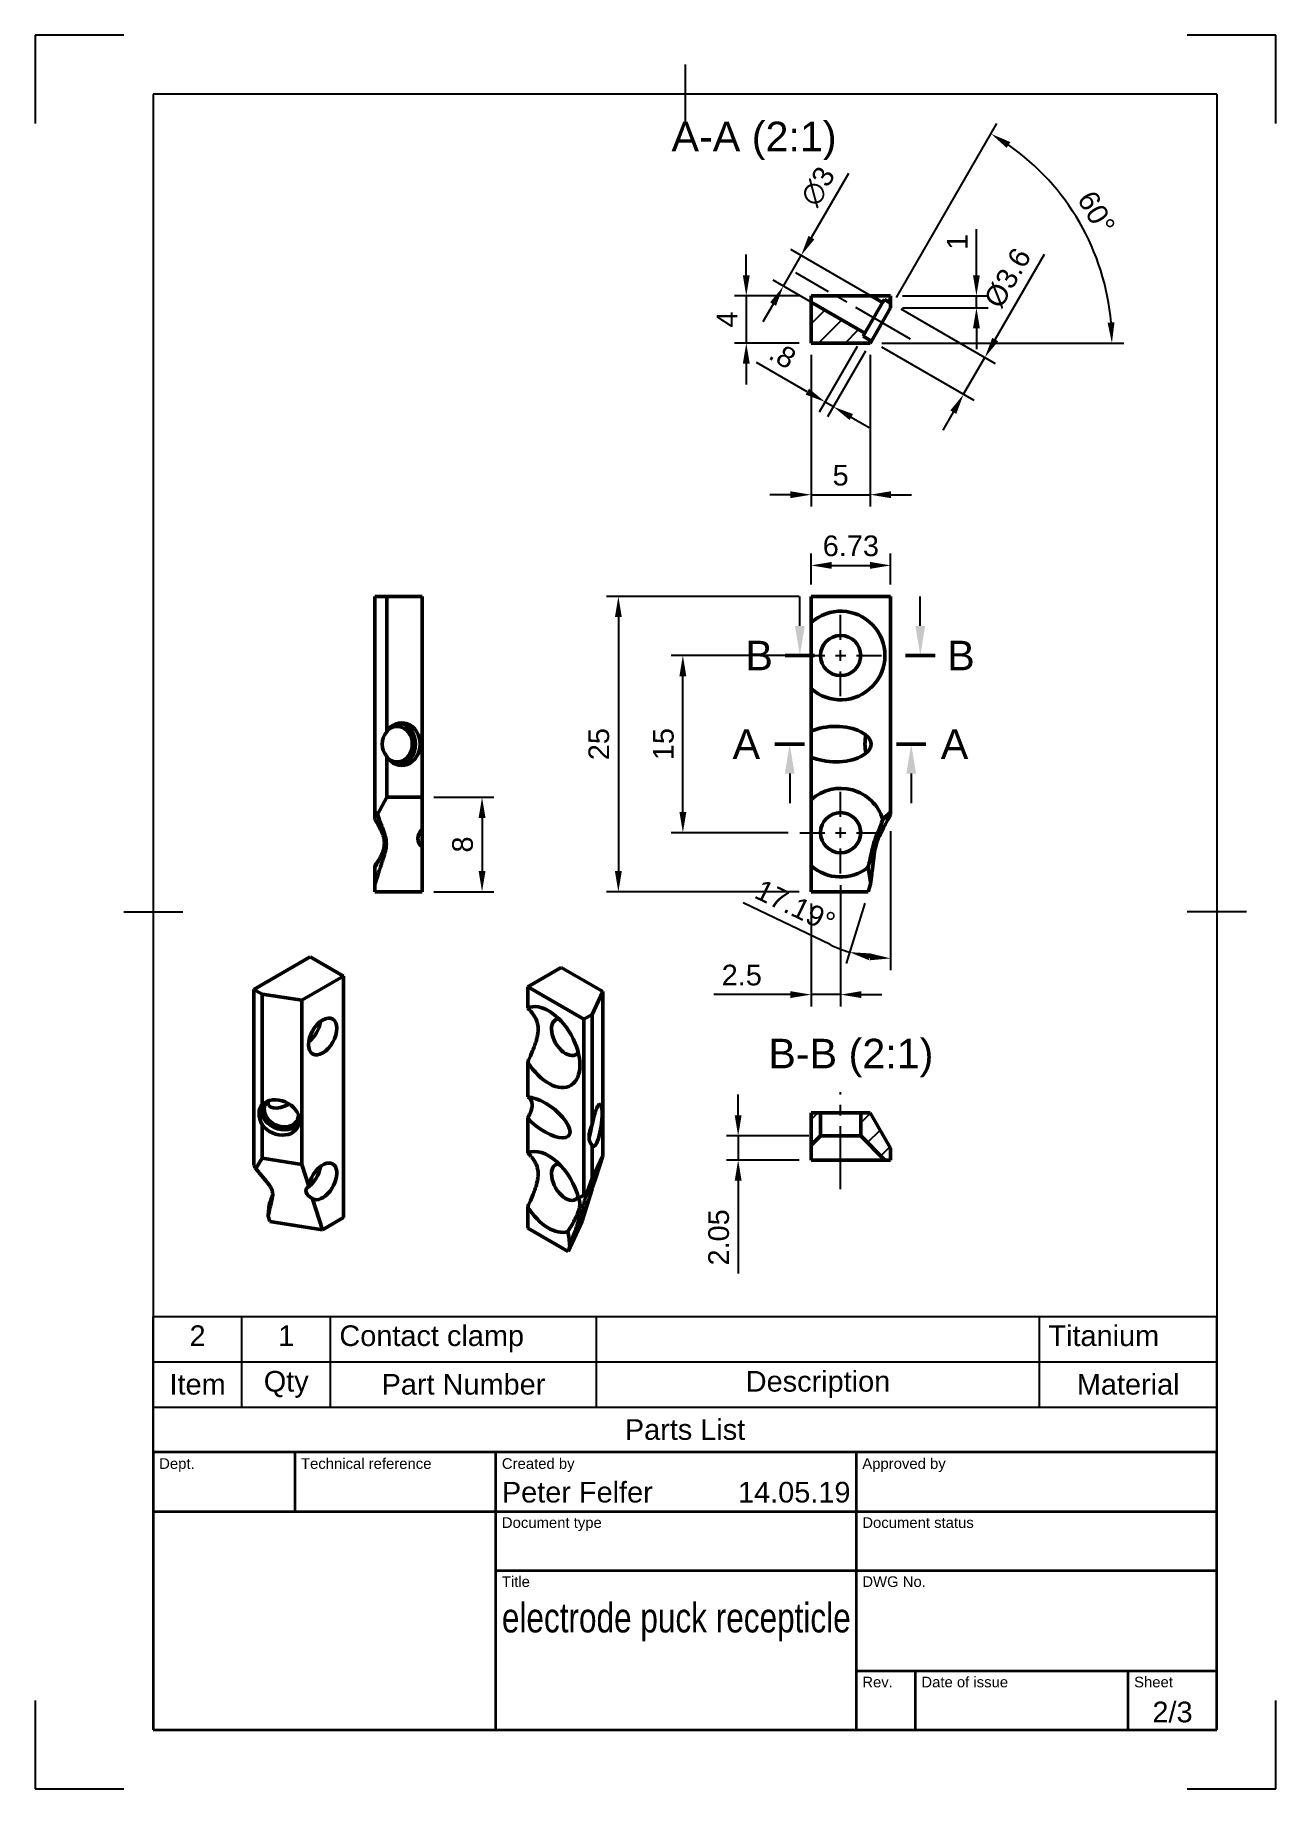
# Model space of a CAD drawing. Header units: millimetres. Extents: x 0 to 210, y 0 to 297.
import ezdxf
from ezdxf.enums import TextEntityAlignment as Align

# ---------------------------------------------------------------- set-up
doc = ezdxf.new("R2010")
doc.units = ezdxf.units.MM
doc.header["$LTSCALE"] = 0.75
doc.linetypes.add('CENTER2', pattern=[28.575, 19.05, -3.175, 3.175, -3.175])
for name, color, linetype, lineweight in [('Border', 7, 'Continuous', 25), ('FD_Dimensions', 7, 'Continuous', 25), ('Hatching', 7, 'Continuous', 25), ('Parts Lists', 7, 'Continuous', 25), ('Section Lines', 7, 'Continuous', 25), ('Smart Centers', 7, 'CENTER2', 25), ('TitleBlock', 7, 'Continuous', 35), ('View Labels', 7, 'Continuous', 25), ('Visible', 7, 'Continuous', 50), ('Visible Narrow', 7, 'Continuous', 25)]:
    doc.layers.add(name, color=color, linetype=linetype, lineweight=lineweight)
doc.styles.add('FusionTitle', font='')
doc.styles.get("Standard").update_dxf_attribs({"font": 'arial.ttf'})
doc.styles.get('FusionTitle').set_extended_font_data('Arial Unicode MS')
doc.dimstyles.new('Dim-ISO-25', dxfattribs={"dimtxt": 3.5, "dimasz": 3.5, "dimexe": 2, "dimexo": 2, "dimgap": 1.5, "dimtad": 1, "dimzin": 12, "dimdsep": 46, "dimtxsty": 'Standard', "dimcen": 0, "dimazin": 3, "dimtp": 0.1, "dimtm": 0.1, "dimtfac": 0.714, "dimtmove": 0, "dimatfit": 3, "dimfxl": 1, "dimtzin": 12, "dimarcsym": 0})

# ---------------------------------------------------------------- blocks, each defined once
blk = doc.blocks.new('ISO_TITLEBLOCK')
at = {"layer": 'TitleBlock'}
for p, q in [((0, 47), (-180, 47)), ((-180, 47), (-180, 0)), ((-156, 37), (-156, 47)), ((-122, 0), (-122, 47)), ((-61, 0), (-61, 47)), ((0, 0), (0, 47)), ((-180, 37), (0, 37)), ((-122, 27), (0, 27)), ((-61, 10), (0, 10)), ((-51, 0), (-51, 10)), ((-15, 0), (-15, 10)), ((-180, 0), (0, 0))]:
    blk.add_line(p, q, dxfattribs=at)
at = {"layer": 'TitleBlock', "style": 'FusionTitle'}
for s, p in [('Dept.', (-179, 46)), ('Technical reference', (-155, 46)), ('Created by', (-121, 46)), ('Approved by', (-60, 46)), ('Document type', (-121, 36)), ('Document status', (-60, 36)), ('Title', (-121, 26)), ('DWG No.', (-60, 26)), ('Rev.', (-60, 9)), ('Date of issue', (-50, 9)), ('Sheet', (-14, 9))]:
    blk.add_text(s, height=1.8, dxfattribs=at).set_placement(p, align=Align.TOP_LEFT)
for tag, p, height in [('DEPT', (-179, 38.5), 3.5), ('TECHNICAL_REFERENCE', (-155, 38.5), 3.5), ('CREATED_BY', (-121, 38.5), 3.5), ('APPROVED_BY', (-60, 38.5), 3.5), ('DOCUMENT_TYPE', (-121, 28.5), 3.5), ('DOCUMENT_STATUS', (-60, 28.5), 3.5), ('TITLE_1', (-121, 16.5), 5), ('TITLE_2', (-121, 9), 5), ('TITLE_3', (-121, 1.5), 5), ('DATE_OF_ISSUE', (-50, 1.5), 3.5)]:
    blk.add_attdef(tag, p, '', height=height, dxfattribs=at)
for tag, p in [('CREATED_DATE', (-62, 38.5)), ('APPROVED_DATE', (-1, 38.5))]:
    blk.add_attdef(tag, text='', height=3.5, dxfattribs=at).set_placement(p, align=Align.RIGHT)
for tag, height, p in [('DRAWING_NUMBER', 5, (-30.5, 16.6)), ('REV', 3.5, (-56, 3.1)), ('SHEET', 3.5, (-7.5, 3.1))]:
    blk.add_attdef(tag, text='', height=height, dxfattribs=at).set_placement(p, align=Align.MIDDLE)
blk = doc.blocks.new('ISO_A4(P)_SHEET')
at = {"layer": 'Border'}
for p, q in [((15, 297), (0, 297)), ((0, 297), (0, 282)), ((210, 297), (195, 297)), ((210, 282), (210, 297)), ((110, 292), (110, 282)), ((200, 287), (20, 287)), ((20, 287), (20, 10)), ((200, 287), (200, 10)), ((15, 148.5), (25, 148.5)), ((205, 148.5), (195, 148.5)), ((0, 15), (0, 0)), ((210, 0), (210, 15)), ((20, 10), (200, 10)), ((0, 0), (15, 0)), ((195, 0), (210, 0))]:
    blk.add_line(p, q, dxfattribs=at)
blk = doc.blocks.new('*T9')
at = {"layer": 'Parts Lists', "color": 0, "linetype": 'ByBlock', "lineweight": -2, "transparency": 16777216}
for p, q in [((0, 23), (180, 23)), ((0, 0), (0, 23)), ((15, 7.666667), (15, 23)), ((30, 7.666667), (30, 23)), ((75, 7.666667), (75, 23)), ((150, 7.666667), (150, 23)), ((180, 0), (180, 23)), ((0, 15.333333), (180, 15.333333)), ((0, 7.666667), (180, 7.666667)), ((0, 0), (180, 0))]:
    blk.add_line(p, q, dxfattribs=at)
at = {"layer": 'Parts Lists', "color": 0, "transparency": 16777216, "char_height": 3.5}
for s, insert, width, attachment_point in [('2', (7.5, 21.5), 12, 2), ('1', (22.5, 21.5), 12, 2), ('Contact clamp', (31.5, 21.5), 42, 1), ('Titanium', (151.5, 21.5), 27, 1), ('Item', (7.5, 11.5), 12, 5), ('Qty', (22.5, 11.5), 12, 5), ('Part Number', (52.5, 11.5), 42, 5), ('Description', (112.5, 11.5), 72, 5), ('Material', (165, 11.5), 27, 5), ('Parts List', (90, 3.833333), 177, 5)]:
    blk.add_mtext(s, dxfattribs=dict(at, insert=insert, width=width, attachment_point=attachment_point))
blk = doc.blocks.new('*U10')
at = {"layer": 'Smart Centers', "color": 0, "ltscale": 0.75, "transparency": 16777216}
blk.add_line((9.007432, -5.200443), (-10.420875, 6.016495), dxfattribs=at)
blk = doc.blocks.new('*D29')
at = {"layer": 'Defpoints', "color": 0, "transparency": 16777216}
for p in [(144.796201, 252.838831), (159.313859, 252.838831), (144.796201, 250.838831)]:
    blk.add_point(p, dxfattribs=at)
at = {"layer": 'FD_Dimensions', "lineweight": -2, "transparency": 16777216}
for p, q in [((159.313859, 256.338831), (159.313859, 264.128053)), ((146.796201, 252.838831), (161.313859, 252.838831)), ((159.313859, 250.838831), (159.313859, 252.838831)), ((146.796201, 250.838831), (161.313859, 250.838831)), ((159.313859, 247.338831), (159.313859, 243.838831))]:
    blk.add_line(p, q, dxfattribs=at)
at = {"layer": 'FD_Dimensions', "transparency": 16777216}
for points in [[(158.730526, 256.338831), (159.897192, 256.338831), (159.313859, 252.838831)], [(158.730526, 247.338831), (159.897192, 247.338831), (159.313859, 250.838831)]]:
    blk.add_solid(points, dxfattribs=at)
at = {"layer": 'FD_Dimensions', "color": 0, "transparency": 16777216, "insert": (156.056697, 261.983442), "char_height": 3.5, "attachment_point": 5, "rotation": 90}
blk.add_mtext('1', dxfattribs=at)
blk = doc.blocks.new('*D30')
at = {"layer": 'Defpoints', "color": 0, "transparency": 16777216}
for p in [(131.332099, 252.838831), (120.363119, 244.838831), (131.332099, 244.838831)]:
    blk.add_point(p, dxfattribs=at)
at = {"layer": 'FD_Dimensions', "lineweight": -2, "transparency": 16777216}
for p, q in [((120.363119, 256.338831), (120.363119, 259.838831)), ((129.332099, 252.838831), (118.363119, 252.838831)), ((120.363119, 252.838831), (120.363119, 244.838831)), ((129.332099, 244.838831), (118.363119, 244.838831)), ((120.363119, 241.338831), (120.363119, 237.838831))]:
    blk.add_line(p, q, dxfattribs=at)
at = {"layer": 'FD_Dimensions', "transparency": 16777216}
for points in [[(119.779786, 256.338831), (120.946452, 256.338831), (120.363119, 252.838831)], [(119.779786, 241.338831), (120.946452, 241.338831), (120.363119, 244.838831)]]:
    blk.add_solid(points, dxfattribs=at)
at = {"layer": 'FD_Dimensions', "color": 0, "transparency": 16777216, "insert": (117.113119, 248.838831), "char_height": 3.5, "attachment_point": 5, "rotation": 90}
blk.add_mtext('4', dxfattribs=at)
blk = doc.blocks.new('*D31')
at = {"layer": 'Defpoints', "color": 0, "transparency": 16777216}
for p in [(129.643135, 259.670361), (143.446459, 251.701009), (140.446459, 246.504856)]:
    blk.add_point(p, dxfattribs=at)
at = {"layer": 'FD_Dimensions', "lineweight": -2, "transparency": 16777216}
for p, q in [((131.393135, 262.70145), (137.694295, 273.615378)), ((126.643135, 254.474209), (129.643135, 259.670361)), ((141.714408, 252.701009), (127.911085, 260.670361)), ((138.714408, 247.504856), (124.911085, 255.474209)), ((124.893135, 251.44312), (123.143135, 248.412031))]:
    blk.add_line(p, q, dxfattribs=at)
at = {"layer": 'FD_Dimensions', "transparency": 16777216}
for points in [[(130.887954, 262.993117), (131.898317, 262.409783), (129.643135, 259.670361)], [(124.387954, 251.734786), (125.398317, 251.151453), (126.643135, 254.474209)]]:
    blk.add_solid(points, dxfattribs=at)
at = {"layer": 'FD_Dimensions', "color": 0, "transparency": 16777216, "insert": (132.487314, 271.366404), "char_height": 3.5, "attachment_point": 5, "rotation": 59.99998843}
blk.add_mtext('∅3', dxfattribs=at)
blk = doc.blocks.new('*D32')
at = {"layer": 'Defpoints', "color": 0, "transparency": 16777216}
for p in [(144.796201, 251.614555), (141.532099, 245.185241), (160.745515, 242.406214)]:
    blk.add_point(p, dxfattribs=at)
at = {"layer": 'FD_Dimensions', "lineweight": -2, "transparency": 16777216}
for p, q in [((162.495515, 245.437303), (170.834362, 259.88061)), ((146.528252, 250.614555), (162.477566, 241.406214)), ((143.26415, 244.185241), (158.877566, 235.170831)), ((157.145515, 236.170831), (160.745515, 242.406214)), ((155.395515, 233.139742), (153.645515, 230.108653))]:
    blk.add_line(p, q, dxfattribs=at)
at = {"layer": 'FD_Dimensions', "transparency": 16777216}
for points in [[(161.990334, 245.72897), (163.000696, 245.145636), (160.745515, 242.406214)], [(154.890334, 233.431409), (155.900696, 232.848075), (157.145515, 236.170831)]]:
    blk.add_solid(points, dxfattribs=at)
at = {"layer": 'FD_Dimensions', "color": 0, "transparency": 16777216, "insert": (164.608537, 255.866946), "char_height": 3.5, "attachment_point": 5, "rotation": 59.99998843}
blk.add_mtext('%%C3.6', dxfattribs=at)
blk = doc.blocks.new('*D33')
at = {"layer": 'Defpoints', "color": 0, "transparency": 16777216}
for p in [(140.146459, 245.985241), (141.532099, 245.185241), (133.725, 234.862949)]:
    blk.add_point(p, dxfattribs=at)
at = {"layer": 'FD_Dimensions', "lineweight": -2, "transparency": 16777216}
for p, q in [((139.146459, 244.25319), (132.725, 233.130898)), ((130.693911, 236.612949), (122.103955, 241.572362)), ((140.532099, 243.45319), (134.110641, 232.330898)), ((135.110641, 234.062949), (133.725, 234.862949)), ((138.14173, 232.312949), (141.172819, 230.562949))]:
    blk.add_line(p, q, dxfattribs=at)
at = {"layer": 'FD_Dimensions', "transparency": 16777216}
for points in [[(130.985578, 237.11813), (130.402245, 236.107767), (133.725, 234.862949)], [(138.433396, 232.81813), (137.850063, 231.807767), (135.110641, 234.062949)]]:
    blk.add_solid(points, dxfattribs=at)
at = {"layer": 'FD_Dimensions', "color": 0, "transparency": 16777216, "insert": (126.526892, 242.814286), "char_height": 3.5, "attachment_point": 5, "rotation": 329.99998843}
blk.add_mtext('.8', dxfattribs=at)
blk = doc.blocks.new('*D34')
at = {"layer": 'Defpoints', "color": 0, "transparency": 16777216}
for p in [(131.332099, 244.838831), (141.332099, 244.838831), (141.332099, 219.163782)]:
    blk.add_point(p, dxfattribs=at)
at = {"layer": 'FD_Dimensions', "lineweight": -2, "transparency": 16777216}
for p, q in [((131.332099, 242.838831), (131.332099, 217.163782)), ((141.332099, 242.838831), (141.332099, 217.163782)), ((127.832099, 219.163782), (124.332099, 219.163782)), ((131.332099, 219.163782), (141.332099, 219.163782)), ((144.832099, 219.163782), (148.332099, 219.163782))]:
    blk.add_line(p, q, dxfattribs=at)
at = {"layer": 'FD_Dimensions', "transparency": 16777216}
for points in [[(127.832099, 219.747115), (127.832099, 218.580448), (131.332099, 219.163782)], [(144.832099, 219.747115), (144.832099, 218.580448), (141.332099, 219.163782)]]:
    blk.add_solid(points, dxfattribs=at)
at = {"layer": 'FD_Dimensions', "color": 0, "transparency": 16777216, "insert": (136.332099, 222.443625), "char_height": 3.5, "attachment_point": 5}
blk.add_mtext('5', dxfattribs=at)
blk = doc.blocks.new('*D35')
at = {"layer": 'Defpoints', "color": 0, "transparency": 16777216}
for p in [(179.77959, 258.832573), (144.796201, 250.838831), (131.332099, 244.838831), (141.332099, 244.838831), (141.532099, 245.185241)]:
    blk.add_point(p, dxfattribs=at)
at = {"layer": 'FD_Dimensions', "lineweight": -2, "transparency": 16777216}
for p, q in [((145.796201, 252.570882), (162.789582, 282.00428)), ((143.332099, 244.838831), (184.247064, 244.838831))]:
    blk.add_line(p, q, dxfattribs=at)
blk.add_arc((141.332099, 244.838831), 40.914965, 4.902764, 55.097236, dxfattribs=at)
at = {"layer": 'FD_Dimensions', "transparency": 16777216}
for points in [[(164.430039, 277.901942), (165.056054, 278.88643), (161.789582, 280.27223)], [(182.680163, 248.360578), (181.514564, 248.310678), (182.247064, 244.838831)]]:
    blk.add_solid(points, dxfattribs=at)
at = {"layer": 'FD_Dimensions', "color": 0, "transparency": 16777216, "insert": (179.612128, 266.939816), "char_height": 3.5, "attachment_point": 5, "rotation": 300.00001157}
blk.add_mtext('60°', dxfattribs=at)
blk = doc.blocks.new('*D36')
at = {"layer": 'Defpoints', "color": 0, "transparency": 16777216}
for p in [(144.796201, 207.195106), (131.332099, 201.931725), (144.796201, 201.931725)]:
    blk.add_point(p, dxfattribs=at)
at = {"layer": 'FD_Dimensions', "lineweight": -2, "transparency": 16777216}
for p, q in [((131.332099, 203.931725), (131.332099, 209.195106)), ((144.796201, 203.931725), (144.796201, 209.195106)), ((134.832099, 207.195106), (141.296201, 207.195106))]:
    blk.add_line(p, q, dxfattribs=at)
at = {"layer": 'FD_Dimensions', "transparency": 16777216}
for points in [[(134.832099, 207.778439), (134.832099, 206.611772), (131.332099, 207.195106)], [(141.296201, 207.778439), (141.296201, 206.611772), (144.796201, 207.195106)]]:
    blk.add_solid(points, dxfattribs=at)
at = {"layer": 'FD_Dimensions', "color": 0, "transparency": 16777216, "insert": (138.06415, 210.483305), "char_height": 3.5, "attachment_point": 5}
blk.add_mtext('6.73', dxfattribs=at)
blk = doc.blocks.new('*D37')
at = {"layer": 'Defpoints', "color": 0, "transparency": 16777216}
for p in [(131.332099, 201.931725), (98.713443, 151.931725), (131.332099, 151.931725)]:
    blk.add_point(p, dxfattribs=at)
at = {"layer": 'FD_Dimensions', "lineweight": -2, "transparency": 16777216}
for p, q in [((129.332099, 201.931725), (96.713443, 201.931725)), ((98.713443, 198.431725), (98.713443, 155.431725)), ((129.332099, 151.931725), (96.713443, 151.931725))]:
    blk.add_line(p, q, dxfattribs=at)
at = {"layer": 'FD_Dimensions', "transparency": 16777216}
for points in [[(98.13011, 198.431725), (99.296776, 198.431725), (98.713443, 201.931725)], [(98.13011, 155.431725), (99.296776, 155.431725), (98.713443, 151.931725)]]:
    blk.add_solid(points, dxfattribs=at)
at = {"layer": 'FD_Dimensions', "color": 0, "transparency": 16777216, "insert": (95.426437, 176.931725), "char_height": 3.5, "attachment_point": 5, "rotation": 90}
blk.add_mtext('25', dxfattribs=at)
blk = doc.blocks.new('*U20')
at = {"layer": 'Smart Centers', "color": 0, "ltscale": 0.75, "transparency": 16777216}
for p, q in [((0, 2.678906), (0, 6.9)), ((-6.9, 0), (-2.678906, 0)), ((2.678906, 0), (6.9, 0)), ((0, -6.9), (0, -2.678906))]:
    blk.add_line(p, q, dxfattribs=at)
at = {"layer": 'Smart Centers', "color": 0, "linetype": 'Continuous', "ltscale": 0.75, "transparency": 16777216}
for p, q in [((-0.892969, 0), (0.892969, 0)), ((0, -0.892969), (0, 0.892969))]:
    blk.add_line(p, q, dxfattribs=at)
blk = doc.blocks.new('*U21')
at = {"layer": 'Smart Centers', "color": 0, "ltscale": 0.75, "transparency": 16777216}
for p, q in [((0, 2.678906), (0, 6.9)), ((-6.9, 0), (-2.678906, 0)), ((2.678906, 0), (6.9, 0)), ((0, -6.9), (0, -2.678906))]:
    blk.add_line(p, q, dxfattribs=at)
at = {"layer": 'Smart Centers', "color": 0, "linetype": 'Continuous', "ltscale": 0.75, "transparency": 16777216}
for p, q in [((-0.892969, 0), (0.892969, 0)), ((0, -0.892969), (0, 0.892969))]:
    blk.add_line(p, q, dxfattribs=at)
blk = doc.blocks.new('*D38')
at = {"layer": 'Defpoints', "color": 0, "transparency": 16777216}
for p in [(136.332099, 155.031725), (131.332099, 151.931725), (131.332099, 134.509145)]:
    blk.add_point(p, dxfattribs=at)
at = {"layer": 'FD_Dimensions', "lineweight": -2, "transparency": 16777216}
for p, q in [((136.332099, 153.031725), (136.332099, 132.509145)), ((131.332099, 149.931725), (131.332099, 132.509145)), ((127.832099, 134.509145), (114.87405, 134.509145)), ((136.332099, 134.509145), (131.332099, 134.509145)), ((139.832099, 134.509145), (143.332099, 134.509145))]:
    blk.add_line(p, q, dxfattribs=at)
at = {"layer": 'FD_Dimensions', "transparency": 16777216}
for points in [[(127.832099, 135.092479), (127.832099, 133.925812), (131.332099, 134.509145)], [(139.832099, 135.092479), (139.832099, 133.925812), (136.332099, 134.509145)]]:
    blk.add_solid(points, dxfattribs=at)
at = {"layer": 'FD_Dimensions', "color": 0, "transparency": 16777216, "insert": (119.603075, 137.796151), "char_height": 3.5, "attachment_point": 5}
blk.add_mtext('2.5', dxfattribs=at)
blk = doc.blocks.new('*D39')
at = {"layer": 'Defpoints', "color": 0, "transparency": 16777216}
for p in [(109.633109, 191.931725), (129.432099, 191.931725), (129.432099, 161.931725)]:
    blk.add_point(p, dxfattribs=at)
at = {"layer": 'FD_Dimensions', "lineweight": -2, "transparency": 16777216}
for p, q in [((127.432099, 191.931725), (107.633109, 191.931725)), ((109.633109, 165.431725), (109.633109, 188.431725)), ((127.432099, 161.931725), (107.633109, 161.931725))]:
    blk.add_line(p, q, dxfattribs=at)
at = {"layer": 'FD_Dimensions', "transparency": 16777216}
for points in [[(109.049776, 188.431725), (110.216443, 188.431725), (109.633109, 191.931725)], [(109.049776, 165.431725), (110.216443, 165.431725), (109.633109, 161.931725)]]:
    blk.add_solid(points, dxfattribs=at)
at = {"layer": 'FD_Dimensions', "color": 0, "transparency": 16777216, "insert": (106.346104, 176.931725), "char_height": 3.5, "attachment_point": 5, "rotation": 90}
blk.add_mtext('15', dxfattribs=at)
blk = doc.blocks.new('*U24')
at = {"layer": 'Smart Centers', "color": 0, "ltscale": 0.75, "transparency": 16777216}
blk.add_line((0, -10.999176), (0, 5.45), dxfattribs=at)
blk = doc.blocks.new('*D40')
at = {"layer": 'Defpoints', "color": 0, "transparency": 16777216}
for p in [(132.932099, 110.587431), (118.991284, 106.487431), (131.332099, 106.487431)]:
    blk.add_point(p, dxfattribs=at)
at = {"layer": 'FD_Dimensions', "lineweight": -2, "transparency": 16777216}
for p, q in [((118.991284, 114.087431), (118.991284, 117.587431)), ((130.932099, 110.587431), (116.991284, 110.587431)), ((118.991284, 110.587431), (118.991284, 106.487431)), ((129.332099, 106.487431), (116.991284, 106.487431)), ((118.991284, 102.987431), (118.991284, 87.310078))]:
    blk.add_line(p, q, dxfattribs=at)
at = {"layer": 'FD_Dimensions', "transparency": 16777216}
for points in [[(118.40795, 114.087431), (119.574617, 114.087431), (118.991284, 110.587431)], [(118.40795, 102.987431), (119.574617, 102.987431), (118.991284, 106.487431)]]:
    blk.add_solid(points, dxfattribs=at)
at = {"layer": 'FD_Dimensions', "color": 0, "transparency": 16777216, "insert": (115.704278, 93.398755), "char_height": 3.5, "attachment_point": 5, "rotation": 90}
blk.add_mtext('2.05', dxfattribs=at)
blk = doc.blocks.new('*D41')
at = {"layer": 'Defpoints', "color": 0, "transparency": 16777216}
for p in [(144.796201, 201.931725), (144.796201, 165.486188), (141.000484, 151.931725), (141.40435, 153.237041), (142.444196, 140.762733)]:
    blk.add_point(p, dxfattribs=at)
at = {"layer": 'FD_Dimensions', "lineweight": -2, "transparency": 16777216}
for p, q in [((144.796201, 162.199674), (144.796201, 138.645012)), ((134.576475, 142.977532), (119.860051, 150.064367)), ((140.409331, 150.021087), (137.242837, 139.78682))]:
    blk.add_line(p, q, dxfattribs=at)
for start, end in [(244.286414, 252.807876), (261.329339, 261.478538)]:
    blk.add_arc((144.796201, 164.199674), 23.554663, start, end, dxfattribs=at)
at = {"layer": 'FD_Dimensions', "transparency": 16777216}
for points in [[(141.114686, 140.345674), (141.375767, 141.482752), (137.833991, 141.697458)], [(141.349213, 141.486766), (141.262535, 140.323324), (144.796201, 140.645012)]]:
    blk.add_solid(points, dxfattribs=at)
at = {"layer": 'FD_Dimensions', "color": 0, "transparency": 16777216, "insert": (128.644405, 149.482456), "char_height": 3.5, "attachment_point": 5, "rotation": 334.28639624}
blk.add_mtext('17.19°', dxfattribs=at)
blk = doc.blocks.new('*D42')
at = {"layer": 'Defpoints', "color": 0, "transparency": 16777216}
for p in [(65.50921, 167.931725), (65.50921, 151.931725), (75.647291, 151.931725)]:
    blk.add_point(p, dxfattribs=at)
at = {"layer": 'FD_Dimensions', "lineweight": -2, "transparency": 16777216}
for p, q in [((67.50921, 167.931725), (77.647291, 167.931725)), ((75.647291, 164.431725), (75.647291, 155.431725)), ((67.50921, 151.931725), (77.647291, 151.931725))]:
    blk.add_line(p, q, dxfattribs=at)
at = {"layer": 'FD_Dimensions', "transparency": 16777216}
for points in [[(75.063958, 164.431725), (76.230625, 164.431725), (75.647291, 167.931725)], [(75.063958, 155.431725), (76.230625, 155.431725), (75.647291, 151.931725)]]:
    blk.add_solid(points, dxfattribs=at)
at = {"layer": 'FD_Dimensions', "color": 0, "transparency": 16777216, "insert": (72.360286, 159.931725), "char_height": 3.5, "attachment_point": 5, "rotation": 90}
blk.add_mtext('8', dxfattribs=at)

msp = doc.modelspace()

# ---------------------------------------------------------------- hatches: boundary and pattern name
at = {"layer": 'Hatching'}
h = msp.add_hatch(dxfattribs=at)
h.set_pattern_fill('ANSI31', color=256, style=0)
h.paths.add_polyline_path([(144.796, 252.839), (141.476, 252.839), (143.446, 251.701), (143.746, 252.221), (144.796, 251.615)], flags=0)
h.paths.add_polyline_path([(141.532, 245.185), (140.146, 245.985), (140.446, 246.505), (131.332, 251.767), (131.332, 244.839), (141.332, 244.839)], flags=0)
h = msp.add_hatch(dxfattribs=at)
h.set_pattern_fill('ANSI31', color=256, style=0)
h.paths.add_polyline_path([(143.832, 106.487), (144.796, 106.487), (144.796, 108.487), (141.332, 114.487), (139.732, 114.487), (139.732, 110.587)], flags=0)
h.paths.add_polyline_path([(131.332, 114.487), (131.332, 108.987), (132.932, 110.587), (132.932, 114.487)], flags=0)

# ---------------------------------------------------------------- linework, layer by layer
at = {"layer": 'Section Lines'}
for p, q in [((129.432, 196.932), (129.432, 201.932)), ((149.814, 196.932), (149.814, 201.932)), ((127.709, 171.932), (127.709, 166.932)), ((148.275, 171.932), (148.275, 166.932))]:
    msp.add_line(p, q, dxfattribs=at)
at = {"layer": 'Section Lines', "lineweight": 50}
for p, q in [((126.932, 191.932), (131.932, 191.932)), ((152.314, 191.932), (147.314, 191.932)), ((125.209, 176.932), (130.209, 176.932)), ((150.775, 176.932), (145.775, 176.932))]:
    msp.add_line(p, q, dxfattribs=at)
at = {"layer": 'Section Lines'}
for points in [[(130.265, 196.932), (129.432, 191.932), (128.599, 196.932)], [(150.648, 196.932), (149.814, 191.932), (148.981, 196.932)], [(126.876, 171.932), (127.709, 176.932), (128.542, 171.932)], [(147.442, 171.932), (148.275, 176.932), (149.109, 171.932)]]:
    msp.add_solid(points, dxfattribs=at)
at = {"layer": 'Visible'}
for p, q in [((131.332, 251.767), (131.332, 252.839)), ((131.332, 252.839), (141.476, 252.839)), ((141.476, 252.839), (143.446, 251.701)), ((144.796, 252.839), (141.476, 252.839)), ((144.796, 251.615), (144.796, 252.839)), ((131.332, 251.767), (131.332, 244.839)), ((140.446, 246.505), (131.332, 251.767)), ((140.446, 246.505), (143.446, 251.701)), ((144.796, 250.839), (141.532, 245.185)), ((143.446, 251.701), (143.746, 252.221)), ((143.746, 252.221), (144.796, 251.615)), ((144.796, 251.615), (144.796, 250.839)), ((131.332, 244.839), (141.332, 244.839)), ((140.146, 245.985), (140.446, 246.505)), ((141.532, 245.185), (140.146, 245.985)), ((141.332, 244.839), (141.532, 245.185))]:
    msp.add_line(p, q, dxfattribs=at)
at = {"layer": 'Visible', "extrusion": (-1e-16, -1, 0)}
for p, q in [((57.509, 201.932), (57.509, 165.486)), ((57.509, 201.932), (59.509, 201.932)), ((59.509, 201.932), (59.509, 179.026)), ((59.509, 201.932), (65.509, 201.932)), ((65.509, 201.932), (65.509, 167.932)), ((131.332, 201.932), (131.332, 197.522)), ((131.332, 201.932), (144.796, 201.932)), ((144.796, 201.932), (144.796, 165.486)), ((131.332, 186.342), (131.332, 197.522)), ((131.332, 186.342), (131.332, 179.101)), ((131.332, 174.762), (131.332, 179.101)), ((59.509, 174.838), (59.509, 167.932)), ((131.332, 174.762), (131.332, 167.522)), ((59.509, 167.932), (57.953, 165.027)), ((65.509, 167.932), (59.509, 167.932)), ((65.509, 167.932), (65.509, 162.567)), ((131.332, 156.342), (131.332, 167.522)), ((57.509, 165.486), (57.509, 164.19)), ((144.796, 165.027), (144.796, 165.486)), ((65.509, 162.567), (65.509, 159.521)), ((65.509, 159.521), (65.509, 151.932)), ((57.509, 156.029), (57.509, 156.342)), ((57.509, 156.029), (57.509, 153.237)), ((131.332, 156.342), (131.332, 151.932)), ((57.509, 151.932), (57.509, 153.237)), ((65.509, 151.932), (57.509, 151.932)), ((141, 151.932), (131.332, 151.932)), ((141, 151.932), (141.404, 153.237))]:
    msp.add_line(p, q, dxfattribs=at)
at = {"layer": 'Visible', "extrusion": (-4e-16, -0.817547, -0.575862)}
for p, q in [((46.551, 140.884), (37.031, 135.401)), ((52.208, 137.626), (46.551, 140.884)), ((45.137, 133.554), (52.208, 137.626)), ((52.208, 137.626), (52.208, 96.749)), ((37.031, 135.401), (38.445, 134.587)), ((37.031, 135.401), (37.031, 105.605)), ((38.445, 134.587), (45.137, 133.554)), ((38.445, 134.587), (38.445, 115.86)), ((45.137, 133.554), (45.137, 105.758)), ((38.445, 112.436), (38.445, 106.79)), ((38.445, 106.79), (37.344, 105.05)), ((45.137, 105.758), (38.445, 106.79)), ((45.137, 105.758), (46.311, 102.048)), ((46.977, 99.941), (48.637, 94.693)), ((39.715, 96.069), (39.429, 96.972)), ((48.637, 94.693), (39.715, 96.069)), ((52.208, 96.749), (48.637, 94.693))]:
    msp.add_line(p, q, dxfattribs=at)
at = {"layer": 'Visible', "extrusion": (-1e-16, -0.817547, -0.575862)}
for p, q in [((89.021, 139.095), (83.365, 135.837)), ((96.092, 135.023), (89.021, 139.095)), ((83.365, 135.837), (83.365, 132.232)), ((83.365, 135.837), (92.885, 130.354)), ((94.299, 131.169), (96.092, 135.023)), ((96.092, 135.023), (96.092, 107.226)), ((92.885, 130.354), (94.299, 131.169)), ((94.299, 131.169), (94.299, 112.442)), ((92.885, 130.354), (92.885, 100.558)), ((83.365, 123.091), (83.365, 117.172)), ((83.365, 113.624), (83.365, 107.705)), ((94.299, 109.018), (94.299, 103.372)), ((96.092, 107.226), (94.299, 103.372)), ((96.092, 107.226), (94.919, 103.516)), ((94.252, 101.41), (92.592, 96.161)), ((94.299, 103.372), (93.199, 100.364)), ((83.365, 98.565), (83.365, 94.96)), ((92.592, 96.161), (90.201, 91.023)), ((90.201, 91.023), (83.365, 94.96)), ((90.201, 91.023), (90.487, 91.925))]:
    msp.add_line(p, q, dxfattribs=at)
at = {"layer": 'Visible', "extrusion": (0, 0, -1)}
for p, q in [((132.932, 114.487), (131.332, 114.487)), ((131.332, 114.487), (131.332, 108.987)), ((132.932, 110.587), (132.932, 114.487)), ((132.932, 114.487), (139.732, 114.487)), ((139.732, 114.487), (139.732, 110.587)), ((141.332, 114.487), (139.732, 114.487)), ((144.796, 108.487), (141.332, 114.487)), ((131.332, 108.987), (132.932, 110.587)), ((139.732, 110.587), (132.932, 110.587)), ((139.732, 110.587), (143.832, 106.487)), ((131.332, 106.487), (131.332, 108.987)), ((144.796, 106.487), (144.796, 108.487)), ((143.832, 106.487), (131.332, 106.487)), ((143.832, 106.487), (144.796, 106.487))]:
    msp.add_line(p, q, dxfattribs=at)
for centre in [(-136.332, 191.932), (-136.332, 161.932)]:
    msp.add_circle(centre, 3.4, dxfattribs=at)
for centre, start, end in [((-136.332, 191.932), 48.18968, 311.81032), ((-136.332, 161.932), 48.18968, 162.47443), ((-136.332, 161.932), 231.90982, 311.81032)]:
    msp.add_arc(centre, 7.5, start, end, dxfattribs=at)
at = {"layer": 'Visible'}
for centre, radius, start, end in [((43.752, 155.339), 16.359, 23.52413, 32.75852), ((113.678, 174.311), 31.476, 336.7135, 341.24464), ((133.169, 175.946), 15.64, 311.26268, 318.02322), ((157.293, 155.446), 16.044, 156.40739, 169.20836), ((152.095, 157.055), 10.154, 152.44924, 173.16652), ((44.431, 164.269), 15.457, 327.78733, 337.88887), ((110.646, 164.509), 31.476, 344.37111, 348.90225), ((126.237, 152.248), 15.199, 3.7296, 14.40262), ((35.106, 101.905), 5.255, 331.96704, 346.31021), ((89.855, 104.829), 5.236, 293.66612, 305.35392), ((89.928, 99.003), 2.276, 0.04975, 26.92538), ((65.395, 106.244), 28.42, 339.85122, 344.95437), ((75.703, 104.145), 17.449, 326.00897, 334.52887), ((72.516, 90.88), 18.001, 3.32959, 11.24198)]:
    msp.add_arc(centre, radius, start, end, dxfattribs=at)
at = {"layer": 'Visible', "extrusion": (-3e-16, -1e-16, -1)}
msp.add_arc((-57.4, 95.927), 18.001, 3.32959, 11.24198, dxfattribs=at)
at = {"layer": 'Visible', "extrusion": (0, 0, -1)}
for centre, major_axis, ratio, start_param, end_param in [((62.89, 176.932), (-4.157, 0), 0.8660254, -0.6208405, 0.6208405), ((62.045, 176.932), (0, 3.6), 0.8660254, -0.9499558, 4.0915484), ((61.245, 176.932), (0, 3.6), 0.8660254, 0.1286547, 3.012938), ((135.476, 176.932), (-6, 0), 0.5, 0.8084795, 5.4747058), ((141.946, 176.932), (0, 3), 0.5, 4.1823132, 5.2424647), ((70.954, 161.932), (6.125, 1.364), 0.5084511, 2.7663427, 3.7423318)]:
    msp.add_ellipse(centre, major_axis=major_axis, ratio=ratio, start_param=start_param, end_param=end_param, dxfattribs=at)
at = {"layer": 'Visible'}
for centre, major_axis, ratio, start_param, end_param in [((61.245, 176.932), (0, 3), 0.8660254, 2.5465901, 6.8781879), ((45.915, 129.003), (1.697, 2.946), 0.5780931, 4.0849424, 5.3398356), ((41.687, 114.602), (-2.72, 1.266), 0.7896899, -0.3297301, 3.4713227), ((43.621, 118.758), (4.06, 3.05), 0.4035501, 2.7952162, 4.2766138), ((81.673, 114.424), (1.955, 2.603), 0.566752, -1.4549064, 0.1620526), ((93.512, 112.597), (0.457, 2.965), 0.2115968, 4.1341309, 4.4552246), ((45.915, 104.476), (1.697, 2.946), 0.5780931, 3.9586144, 5.3398356)]:
    msp.add_ellipse(centre, major_axis=major_axis, ratio=ratio, start_param=start_param, end_param=end_param, dxfattribs=at)
at = {"layer": 'Visible', "extrusion": (-5e-16, 1e-16, -1)}
for centre, start_param, end_param in [((48.672, 127.415), -1.5707963, 4.712389), ((48.672, 102.888), 4.1168599, 9.4240561)]:
    msp.add_ellipse(centre, major_axis=(1.697, 2.946), ratio=0.5780931, start_param=start_param, end_param=end_param, dxfattribs=at)
at = {"layer": 'Visible', "extrusion": (-1e-16, -2e-16, -1)}
msp.add_ellipse((86.9, 125.625), major_axis=(-3.743, 6.499), ratio=0.5780931, start_param=0.0537368, end_param=4.6547848, dxfattribs=at)
at = {"layer": 'Visible', "extrusion": (3e-16, 1e-16, -1)}
for centre in [(89.799, 127.295), (89.799, 102.769)]:
    msp.add_ellipse(centre, major_axis=(-1.697, 2.946), ratio=0.5780931, start_param=2.8530069, end_param=6.571771, dxfattribs=at)
at = {"layer": 'Visible', "extrusion": (-5e-16, -2e-16, -1)}
msp.add_ellipse((40.836, 112.771), major_axis=(-2.346, 3.124), ratio=0.566752, start_param=-1.2672675, end_param=-0.0255864, dxfattribs=at)
at = {"layer": 'Visible', "extrusion": (-3e-16, 0, -1)}
msp.add_ellipse((41.273, 113.712), major_axis=(-3.264, 1.519), ratio=0.7896899, start_param=0.268711, end_param=5.3102152, dxfattribs=at)
at = {"layer": 'Visible', "extrusion": (4e-16, 3e-16, -1)}
msp.add_ellipse((86.294, 113.711), major_axis=(-4.06, 3.05), ratio=0.4035501, start_param=0.5141821, end_param=5.1804085, dxfattribs=at)
at = {"layer": 'Visible', "extrusion": (0, -1e-16, -1)}
for centre, major_axis, ratio, start_param, end_param in [((95.057, 112.359), (0.549, 3.558), 0.2115968, 4.7031574, 9.7446617), ((96.69, 112.107), (2.346, 3.124), 0.566752, 3.167179, 4.4088601)]:
    msp.add_ellipse(centre, major_axis=major_axis, ratio=ratio, start_param=start_param, end_param=end_param, dxfattribs=at)
at = {"layer": 'Visible', "extrusion": (-4e-16, -1e-16, -1)}
msp.add_ellipse((41.687, 114.602), major_axis=(-3.264, 1.519), ratio=0.7896899, start_param=3.3151054, end_param=6.1229035, dxfattribs=at)
at = {"layer": 'Visible', "extrusion": (1e-16, -1e-16, -1)}
msp.add_ellipse((93.512, 112.597), major_axis=(0.549, 3.558), ratio=0.2115968, start_param=1.6163807, end_param=2.248339, dxfattribs=at)
at = {"layer": 'Visible', "extrusion": (2e-16, 1e-16, -1)}
msp.add_ellipse((86.9, 101.099), major_axis=(-3.743, 6.499), ratio=0.5780931, start_param=0.0537368, end_param=2.0483819, dxfattribs=at)
at = {"layer": 'Visible', "extrusion": (-3e-16, -1e-16, -1)}
msp.add_ellipse((52.523, 100.671), major_axis=(-6.69, 0.674), ratio=0.3249428, start_param=-0.6270759, end_param=0.3489132, dxfattribs=at)
at = {"layer": 'Visible', "extrusion": (-6e-16, 2e-16, -1)}
msp.add_ellipse((96.407, 106.574), major_axis=(2.17, 5.167), ratio=0.0421733, start_param=3.0855298, end_param=4.0615189, dxfattribs=at)
at = {"layer": 'Visible', "extrusion": (1e-16, 0, -1)}
msp.add_ellipse((86.9, 101.099), major_axis=(-3.743, 6.499), ratio=0.5780931, start_param=3.260258, end_param=4.6547848, dxfattribs=at)
at = {"layer": 'Visible'}
for points in [[(57.953, 165.027), (57.81, 165.185), (57.662, 165.338), (57.509, 165.486)], [(93.199, 100.364), (93.097, 100.435), (92.993, 100.5), (92.885, 100.558)]]:
    msp.add_open_spline(points, degree=3, dxfattribs=at)
for points, knots in [([(59.149, 161.751), (59.11, 161.857), (59.072, 161.962), (58.951, 162.292), (58.869, 162.516), (58.681, 163.033), (58.574, 163.324), (58.414, 163.764), (58.36, 163.912), (58.306, 164.06), (58.265, 164.172), (58.224, 164.284), (58.142, 164.508), (58.101, 164.62), (58.06, 164.732), (58.025, 164.831), (57.989, 164.929), (57.953, 165.027)], [0, 0, 0, 0, 0.01714377, 0.01714377, 0.05371174, 0.05371174, 0.10125011, 0.10125011, 0.12534649, 0.12534649, 0.12534649, 0.14359438, 0.14359438, 0.16184227, 0.16184227, 0.16184227, 0.17786192, 0.17786192, 0.17786192, 0.17786192]), ([(143.092, 161.751), (143.147, 161.857), (143.202, 161.962), (143.373, 162.292), (143.49, 162.516), (143.759, 163.033), (143.91, 163.324), (144.139, 163.764), (144.216, 163.912), (144.293, 164.06), (144.351, 164.172), (144.41, 164.284), (144.526, 164.508), (144.584, 164.62), (144.643, 164.732), (144.694, 164.831), (144.745, 164.929), (144.796, 165.027)], [0, 0, 0, 0, 0.01714377, 0.01714377, 0.05371174, 0.05371174, 0.10125011, 0.10125011, 0.12534649, 0.12534649, 0.12534649, 0.14359438, 0.14359438, 0.16184227, 0.16184227, 0.16184227, 0.17786192, 0.17786192, 0.17786192, 0.17786192]), ([(58.751, 161.868), (58.865, 161.606), (58.956, 161.333), (59.079, 160.771), (59.112, 160.481), (59.112, 160.189), (59.112, 159.896), (59.079, 159.602), (58.956, 159.02), (58.865, 158.733), (58.751, 158.451)], [0, 0, 0, 0, 0.02856465, 0.02856465, 0.05713241, 0.05713241, 0.05713241, 0.08570017, 0.08570017, 0.11426482, 0.11426482, 0.11426482, 0.11426482]), ([(59.149, 158.263), (59.245, 158.559), (59.32, 158.857), (59.422, 159.457), (59.449, 159.759), (59.449, 160.056), (59.449, 160.353), (59.422, 160.646), (59.32, 161.213), (59.245, 161.487), (59.149, 161.751)], [-0.11426482, -0.11426482, -0.11426482, -0.11426482, -0.08570017, -0.08570017, -0.05713241, -0.05713241, -0.05713241, -0.02856465, -0.02856465, 0, 0, 0, 0]), ([(57.509, 153.237), (57.693, 153.8), (57.877, 154.364), (58.06, 154.927), (58.101, 155.052), (58.142, 155.178), (58.224, 155.429), (58.265, 155.554), (58.306, 155.679), (58.36, 155.845), (58.414, 156.01), (58.574, 156.503), (58.681, 156.829), (58.869, 157.407), (58.951, 157.658), (59.072, 158.027), (59.11, 158.145), (59.149, 158.263)], [-0.35810695, -0.35810695, -0.35810695, -0.35810695, -0.27610708, -0.27610708, -0.27610708, -0.25785919, -0.25785919, -0.23961131, -0.23961131, -0.23961131, -0.21551493, -0.21551493, -0.16797656, -0.16797656, -0.13140858, -0.13140858, -0.11426482, -0.11426482, -0.11426482, -0.11426482]), ([(141.404, 153.237), (141.473, 153.8), (141.541, 154.364), (141.609, 154.927), (141.624, 155.052), (141.639, 155.178), (141.67, 155.429), (141.685, 155.554), (141.7, 155.679), (141.72, 155.845), (141.74, 156.01), (141.8, 156.503), (141.839, 156.829), (141.909, 157.407), (141.94, 157.658), (141.984, 158.027), (141.999, 158.145), (142.013, 158.263)], [-0.35810695, -0.35810695, -0.35810695, -0.35810695, -0.27610708, -0.27610708, -0.27610708, -0.25785919, -0.25785919, -0.23961131, -0.23961131, -0.23961131, -0.21551493, -0.21551493, -0.16797656, -0.16797656, -0.13140858, -0.13140858, -0.11426482, -0.11426482, -0.11426482, -0.11426482]), ([(39.395, 102.578), (39.329, 102.658), (39.263, 102.737), (39.056, 102.986), (38.916, 103.155), (38.593, 103.545), (38.41, 103.765), (38.135, 104.097), (38.042, 104.208), (37.95, 104.32), (37.88, 104.404), (37.809, 104.489), (37.669, 104.658), (37.599, 104.742), (37.529, 104.827), (37.467, 104.901), (37.406, 104.975), (37.344, 105.05)], [0, 0, 0, 0, 0.01714377, 0.01714377, 0.05371174, 0.05371174, 0.10125011, 0.10125011, 0.12534649, 0.12534649, 0.12534649, 0.14359438, 0.14359438, 0.16184227, 0.16184227, 0.16184227, 0.17786192, 0.17786192, 0.17786192, 0.17786192]), ([(40.158, 100.166), (40.201, 100.354), (40.219, 100.547), (40.202, 100.945), (40.165, 101.149), (40.1, 101.354), (40.035, 101.56), (39.942, 101.767), (39.704, 102.176), (39.56, 102.379), (39.395, 102.578)], [-0.11426482, -0.11426482, -0.11426482, -0.11426482, -0.08570017, -0.08570017, -0.05713241, -0.05713241, -0.05713241, -0.02856465, -0.02856465, 0, 0, 0, 0]), ([(39.429, 96.972), (39.511, 97.33), (39.592, 97.688), (39.674, 98.046), (39.692, 98.126), (39.71, 98.205), (39.747, 98.365), (39.765, 98.444), (39.783, 98.524), (39.807, 98.629), (39.831, 98.734), (39.903, 99.047), (39.95, 99.255), (40.034, 99.622), (40.07, 99.781), (40.124, 100.016), (40.141, 100.091), (40.158, 100.166)], [-0.35810695, -0.35810695, -0.35810695, -0.35810695, -0.27610708, -0.27610708, -0.27610708, -0.25785919, -0.25785919, -0.23961131, -0.23961131, -0.23961131, -0.21551493, -0.21551493, -0.16797656, -0.16797656, -0.13140858, -0.13140858, -0.11426482, -0.11426482, -0.11426482, -0.11426482]), ([(90.487, 91.925), (90.665, 92.433), (90.843, 92.941), (91.021, 93.448), (91.061, 93.561), (91.1, 93.674), (91.18, 93.9), (91.219, 94.013), (91.259, 94.126), (91.311, 94.275), (91.364, 94.424), (91.519, 94.868), (91.623, 95.162), (91.805, 95.683), (91.885, 95.909), (92.002, 96.242), (92.039, 96.348), (92.076, 96.454)], [-0.35810695, -0.35810695, -0.35810695, -0.35810695, -0.27610708, -0.27610708, -0.27610708, -0.25785919, -0.25785919, -0.23961131, -0.23961131, -0.23961131, -0.21551493, -0.21551493, -0.16797656, -0.16797656, -0.13140858, -0.13140858, -0.11426482, -0.11426482, -0.11426482, -0.11426482])]:
    msp.add_open_spline(points, degree=3, knots=knots, dxfattribs=at)
for points, weights in [([(57.509, 156.342), (57.966, 156.954), (58.328, 157.5)], [1, 1.03790559472, 1.07006385299]), ([(83.365, 123.091), (86.311, 129.358), (83.365, 132.232)], [1, 1.5, 1]), ([(83.365, 98.565), (86.311, 104.832), (83.365, 107.705)], [1, 1.5, 1])]:
    msp.add_rational_spline(points, weights, degree=2, dxfattribs=at)
at = {"layer": 'Visible', "extrusion": (3.57127e-10, 1.9876e-10, -1)}
msp.add_open_spline([(37.344, 105.05), (37.243, 105.237), (37.139, 105.422), (37.031, 105.605)], degree=3, dxfattribs=at)
at = {"layer": 'Visible', "extrusion": (2.01849e-11, -7.925e-12, -1)}
msp.add_open_spline([(92.203, 99.005), (92.201, 98.884), (92.187, 98.743), (92.127, 98.419), (92.081, 98.235), (92.017, 98.032), (91.953, 97.83), (91.872, 97.61), (91.681, 97.143), (91.573, 96.898), (91.455, 96.641)], degree=3, knots=[0, 0, 0, 0, 0.02856465, 0.02856465, 0.05713241, 0.05713241, 0.05713241, 0.08570017, 0.08570017, 0.11426482, 0.11426482, 0.11426482, 0.11426482], dxfattribs=at)
at = {"layer": 'Visible', "extrusion": (-0.972394, 0.233345, 0)}
msp.add_open_spline([(92.839, 98.866), (92.851, 98.915), (92.862, 98.963), (92.899, 99.113), (92.923, 99.216), (92.98, 99.452), (93.012, 99.586), (93.06, 99.787), (93.076, 99.854), (93.093, 99.922), (93.105, 99.973), (93.117, 100.024), (93.142, 100.127), (93.154, 100.178), (93.166, 100.229), (93.177, 100.274), (93.188, 100.319), (93.199, 100.364)], degree=3, knots=[0, 0, 0, 0, 0.01714377, 0.01714377, 0.05371174, 0.05371174, 0.10125011, 0.10125011, 0.12534649, 0.12534649, 0.12534649, 0.14359438, 0.14359438, 0.16184227, 0.16184227, 0.16184227, 0.17786192, 0.17786192, 0.17786192, 0.17786192], dxfattribs=at)
at = {"layer": 'Visible Narrow', "extrusion": (0.993394, -0.114756, 0)}
msp.add_open_spline([(40.213, 100.641), (40.158, 100.166)], degree=1, dxfattribs=at)
at = {"layer": 'Visible Narrow', "extrusion": (0.212256, 0.977214, 0)}
msp.add_open_spline([(92.203, 99.005), (92.839, 98.866)], degree=1, dxfattribs=at)
at = {"layer": 'Visible Narrow'}
msp.add_open_spline([(91.455, 96.641), (92.076, 96.454)], degree=1, dxfattribs=at)

# ---------------------------------------------------------------- block references
msp.add_blockref('*T9', (20, 57))
at = {"layer": 'Border'}
msp.add_blockref('ISO_A4(P)_SHEET', (0, 0), dxfattribs=at)
at = {"layer": 'Smart Centers', "ltscale": 0.75}
for name, p in [('*U10', (139.175, 250.703)), ('*U20', (136.332, 191.932)), ('*U21', (136.332, 161.932)), ('*U24', (136.332, 112.537))]:
    msp.add_blockref(name, p, dxfattribs=at)
at = {"layer": 'TitleBlock'}
ref = msp.add_blockref('ISO_TITLEBLOCK', (200, 10), dxfattribs=at)
ref.add_attrib('CREATED_DATE', '14.05.19', dxfattribs={"height": 3.5, "style": 'FusionTitle'}).set_placement((138, 48.5), align=Align.RIGHT)
ref.add_attrib('SHEET', '2/3', dxfattribs={"height": 3.5, "style": 'FusionTitle'}).set_placement((192.5, 13.1), align=Align.MIDDLE)
ref.add_attrib('TITLE_1', 'electrode puck recepticle', (79, 26.5), dxfattribs={"height": 5, "style": 'FusionTitle', "width": 0.764181})
ref.add_attrib('CREATED_BY', 'Peter Felfer', (79, 48.5), dxfattribs={"height": 3.5, "style": 'FusionTitle'})

# ---------------------------------------------------------------- texts
at = {"layer": 'Section Lines', "char_height": 5, "attachment_point": 5}
for s, insert in [('B', (122.544, 191.932)), ('B', (156.702, 191.932)), ('A', (120.374, 176.932)), ('A', (155.61, 176.932))]:
    msp.add_mtext(s, dxfattribs=dict(at, insert=insert))
at = {"layer": 'View Labels', "char_height": 5, "attachment_point": 8}
for s, insert, width in [('A-A (2:1)', (121.683, 275.824), 30.21487), ('B-B (2:1)', (138.064, 120.524), 29.68281)]:
    msp.add_mtext(s, dxfattribs=dict(at, insert=insert, width=width))

# ---------------------------------------------------------------- dimensions: what is measured, and where the dimension line sits
at = {"layer": 'FD_Dimensions'}
for base, line1, line2, picture, middle in [((179.78, 258.833), ((131.332, 244.839), (141.332, 244.839)), ((144.796, 250.839), (141.532, 245.185)), '*D35', (179.612, 266.94)), ((142.4442, 140.7627), ((141.0005, 151.9317), (141.4043, 153.237)), ((144.7962, 201.9317), (144.7962, 165.4862)), '*D41', (128.6444, 149.4825))]:
    dim = msp.add_angular_dim_2l(base=base, line1=line1, line2=line2, dimstyle='Dim-ISO-25', override={"dimlfac": 0.5, "dimpost": '', "dimclrd": 256, "dimclre": 256}, dxfattribs=at)
    dim.commit()
    dim.dimension.update_dxf_attribs({"geometry": picture, "text_midpoint": middle})
dim = msp.add_aligned_dim(p1=(140.446, 246.505), p2=(143.446, 251.701), distance=15.939, text='∅<>', dimstyle='Dim-ISO-25', override={"dimlfac": 0.5, "dimclrd": 256, "dimclre": 256}, dxfattribs=at)
dim.commit()
dim.dimension.update_dxf_attribs({"geometry": '*D31', "text_midpoint": (132.487, 271.366)})
dim = msp.add_linear_dim(base=(160.746, 242.406), p1=(141.532, 245.185), p2=(144.796, 251.615), angle=60, text='%%C<>', dimstyle='Dim-ISO-25', override={"dimlfac": 0.5, "dimclrd": 256, "dimclre": 256}, dxfattribs=at)
dim.commit()
dim.dimension.update_dxf_attribs({"geometry": '*D32', "text_midpoint": (164.609, 255.867)})
for p1, p2, distance, picture, middle in [((144.796, 250.839), (144.796, 252.839), -14.518, '*D29', (156.057, 261.983)), ((141.532, 245.185), (140.146, 245.985), 12.843, '*D33', (126.527, 242.814)), ((131.332, 244.839), (141.332, 244.839), -25.675, '*D34', (136.332, 222.444)), ((131.332, 201.932), (144.796, 201.932), 5.263, '*D36', (138.064, 210.483)), ((129.432, 161.932), (129.432, 191.932), 19.799, '*D39', (106.346, 176.932))]:
    dim = msp.add_aligned_dim(p1=p1, p2=p2, distance=distance, dimstyle='Dim-ISO-25', override={"dimlfac": 0.5, "dimclrd": 256, "dimclre": 256}, dxfattribs=at)
    dim.commit()
    dim.dimension.update_dxf_attribs({"geometry": picture, "text_midpoint": middle})
for base, p1, p2, angle, picture, middle in [((120.363, 244.839), (131.332, 252.839), (131.332, 244.839), 90, '*D30', (117.113, 248.839)), ((98.713, 151.932), (131.332, 201.932), (131.332, 151.932), 90, '*D37', (95.426, 176.932)), ((75.647, 151.932), (65.509, 167.932), (65.509, 151.932), 270, '*D42', (72.36, 159.932)), ((131.332, 134.509), (136.332, 155.032), (131.332, 151.932), 180, '*D38', (119.603, 137.796)), ((118.991, 106.487), (132.932, 110.587), (131.332, 106.487), 270, '*D40', (115.704, 93.399))]:
    dim = msp.add_linear_dim(base=base, p1=p1, p2=p2, angle=angle, dimstyle='Dim-ISO-25', override={"dimlfac": 0.5, "dimclrd": 256, "dimclre": 256}, dxfattribs=at)
    dim.commit()
    dim.dimension.update_dxf_attribs({"geometry": picture, "text_midpoint": middle})

doc.saveas('drawing.dxf')
